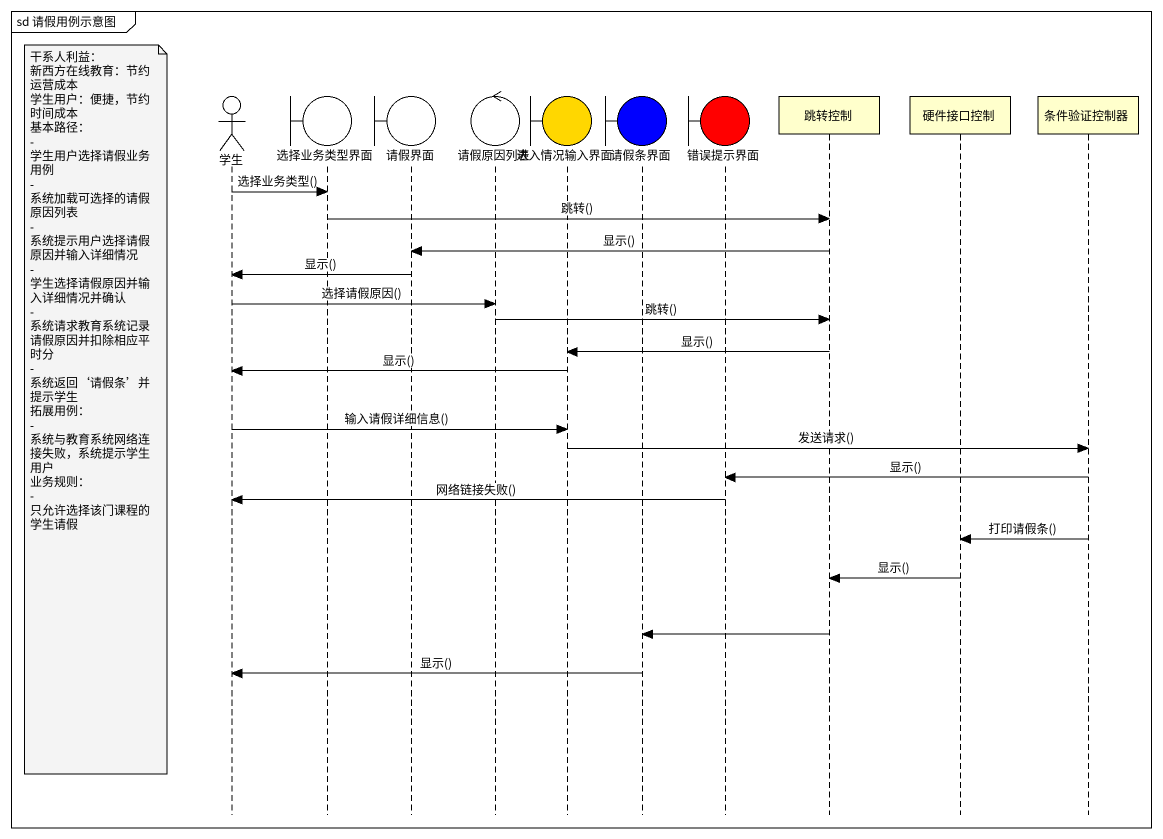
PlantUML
@startuml
mainframe sd 请假用例示意图
hide footbox
actor 学生
boundary 选择业务类型界面
boundary 请假界面
control 请假原因列表
boundary 进入情况输入界面 #FFD700
boundary 请假条界面 #0000FF
boundary 错误提示界面 #FF0000
participant 跳转控制
participant 硬件接口控制
participant 条件验证控制器

学生 -> 选择业务类型界面 : 选择业务类型()
选择业务类型界面 -> 跳转控制 : 跳转()
跳转控制 -> 请假界面 : 显示()
请假界面 -> 学生 : 显示()
学生 -> 请假原因列表 : 选择请假原因()
请假原因列表 -> 跳转控制 : 跳转()
跳转控制 -> 进入情况输入界面 : 显示()
进入情况输入界面 -> 学生 : 显示()
note left of 学生
  干系人利益：
  新西方在线教育：节约运营成本
  学生用户：便捷，节约时间成本
  基本路径：
  - 学生用户选择请假业务用例
  - 系统加载可选择的请假原因列表
  - 系统提示用户选择请假原因并输入详细情况
  - 学生选择请假原因并输入详细情况并确认
  - 系统请求教育系统记录请假原因并扣除相应平时分
  - 系统返回‘请假条’并提示学生
  拓展用例：
  - 系统与教育系统网络连接失败，系统提示学生用户
  业务规则：
  - 只允许选择该门课程的学生请假
end note
学生 -> 进入情况输入界面 : 输入请假详细信息()
进入情况输入界面 -> 条件验证控制器 : 发送请求()
条件验证控制器 -> 错误提示界面 : 显示()
错误提示界面 -> 学生 : 网络链接失败()
条件验证控制器 -> 硬件接口控制 : 打印请假条()
硬件接口控制 -> 跳转控制 : 显示()
跳转控制 -> 请假条界面
请假条界面 -> 学生 : 显示()
@enduml
